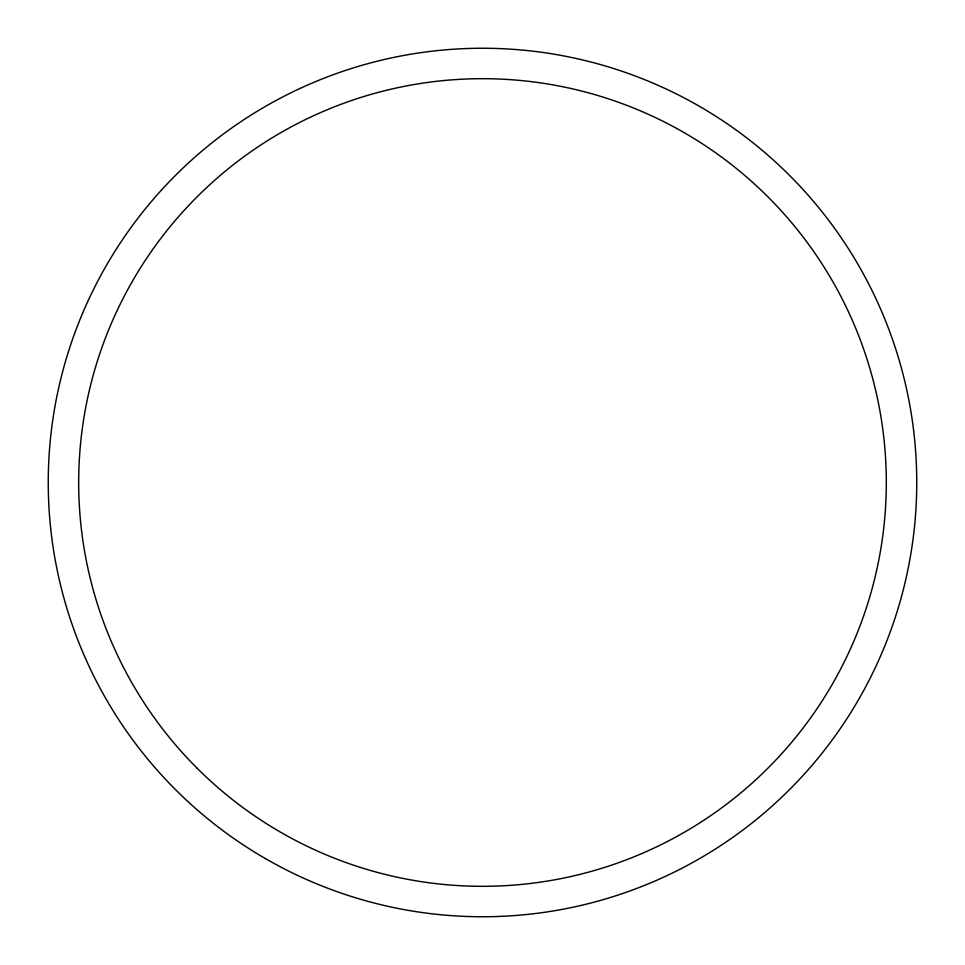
<?xml version="1.0" encoding="UTF-8"?>
<svg xmlns="http://www.w3.org/2000/svg" width="965" height="965" viewBox="0 0 965 965"><rect width="100%" height="100%" fill="white"/><g stroke="black" fill="none" stroke-linecap="round" stroke-linejoin="round"><path stroke-width="1.45" d="M265.375 858.573A434.25 434.25 0 0 0 916.75 482.5A434.25 434.25 0 0 0 265.375 106.427A434.25 434.25 0 0 0 265.375 858.573M196.957 768.044A403.816 403.816 0 0 0 872.553 587.01A403.816 403.816 0 0 0 377.991 92.447A403.816 403.816 0 0 0 196.957 768.044"/></g></svg>
